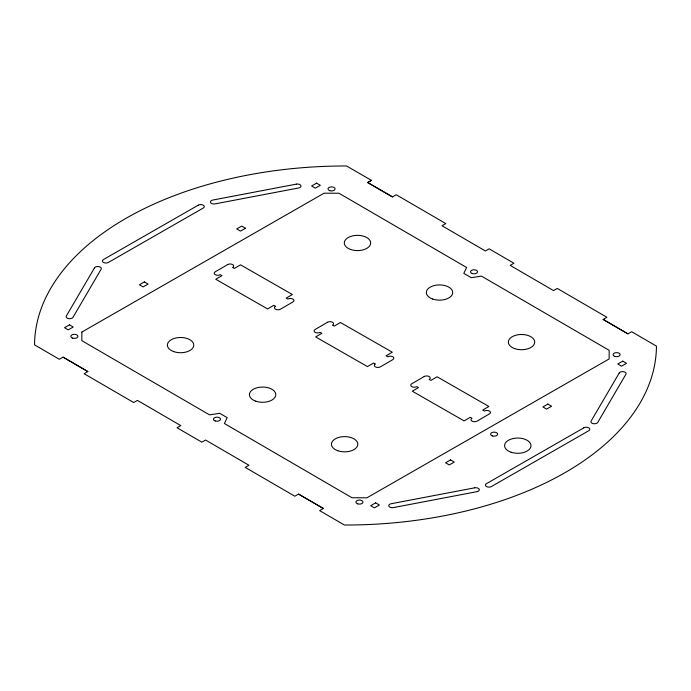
<?xml version="1.0" encoding="UTF-8"?>
<svg xmlns="http://www.w3.org/2000/svg" width="691" height="691" viewBox="0 0 691 691"><rect width="100%" height="100%" fill="white"/><g stroke="black" fill="none" stroke-linecap="round" stroke-linejoin="round"><path stroke-width="1.04" d="M371.413 180.368L367.664 182.51L392.479 196.909L396.228 194.758L445.799 223.59L442.024 225.75L485.402 250.971L489.15 248.829L513.931 263.245L510.191 265.387L553.569 290.609L557.326 288.458L606.897 317.29L603.148 319.441L627.92 333.857L631.66 331.715L656.45 346.122A310.95 179.53 0 0 1 344.42 525.022L319.631 510.614L323.336 508.49L298.521 494.091L294.807 496.216L245.227 467.392L248.941 465.268L205.598 440.029L201.85 442.171L177.069 427.755L180.809 425.613L137.431 400.391L133.691 402.533L84.112 373.71L87.852 371.568L63.08 357.143L59.34 359.285L34.55 344.878A310.95 179.53 0 0 1 346.58 165.978L371.413 180.368L367.629 182.536L392.453 196.926M298.547 494.074L323.371 508.464M603.148 319.432L627.92 333.857M63.08 357.143L87.852 371.568M81.875 332.051L81.823 340.672L209.537 414.868L219.738 413.313L227.175 417.632L224.411 423.514L352.03 497.762L366.956 497.796L609.125 358.949L609.177 350.328L481.463 276.124L471.262 277.687L463.825 273.36L466.589 267.477L338.97 193.238L324.044 193.204L81.875 332.051M94.477 267.909L66.336 316.012A3.515 2.03 0 0 0 68.547 318.586A3.515 2.03 0 0 0 73.004 317.316L101.136 269.205A3.515 2.03 0 0 0 98.934 266.631A3.515 2.03 0 0 0 94.477 267.909M619.24 372.967L591.107 421.078A3.515 2.03 0 0 0 593.319 423.652A3.515 2.03 0 0 0 597.775 422.382L625.908 374.272A3.515 2.03 0 0 0 623.705 371.698A3.515 2.03 0 0 0 619.24 372.967M227.641 264.593L215.255 271.796A3.515 2.03 0 0 0 215.272 274.673A3.515 2.03 0 0 0 220.248 274.664L221.966 275.64L215.765 279.25L267.581 308.937L273.783 305.327L275.493 306.312A3.515 2.03 0 0 0 275.519 309.188A3.515 2.03 0 0 0 280.494 309.179L292.88 301.967A3.515 2.03 0 0 0 292.863 299.091A3.515 2.03 0 0 0 287.888 299.108L286.169 298.123L292.362 294.521L240.546 264.834L234.353 268.436L232.634 267.452A3.515 2.03 0 0 0 232.617 264.575A3.515 2.03 0 0 0 227.641 264.593M327.534 322.265L315.148 329.469A3.515 2.03 0 0 0 315.165 332.345A3.515 2.03 0 0 0 320.14 332.336L321.859 333.321L315.666 336.923L367.482 366.61L373.676 363.008L375.394 363.984A3.515 2.03 0 0 0 375.412 366.861A3.515 2.03 0 0 0 380.387 366.852L392.773 359.64A3.515 2.03 0 0 0 392.756 356.772A3.515 2.03 0 0 0 387.781 356.781L386.062 355.796L392.263 352.194L340.447 322.507L334.245 326.109L332.535 325.124A3.515 2.03 0 0 0 332.509 322.256A3.515 2.03 0 0 0 327.534 322.265M424.17 376.543L411.776 383.755A3.515 2.03 0 0 0 411.801 386.623A3.515 2.03 0 0 0 416.777 386.615L418.487 387.599L412.294 391.201L464.11 420.888L470.303 417.286L472.022 418.271A3.515 2.03 0 0 0 472.039 421.139A3.515 2.03 0 0 0 477.015 421.13L489.409 413.918A3.515 2.03 0 0 0 489.392 411.05A3.515 2.03 0 0 0 484.417 411.059L482.698 410.074L488.891 406.472L437.075 376.785L430.882 380.387L429.163 379.411A3.515 2.03 0 0 0 429.146 376.535A3.515 2.03 0 0 0 424.17 376.543M198.3 205.158L103.443 259.54A3.515 2.03 0 0 0 103.425 262.416A3.515 2.03 0 0 0 108.401 262.425L203.258 208.034A3.515 2.03 0 0 0 203.275 205.167A3.515 2.03 0 0 0 198.3 205.158M69.497 324.839L64.505 327.698L68.219 329.866L73.22 326.998L69.497 324.839M144.367 281.911L139.375 284.77L143.097 286.938L148.09 284.07L144.367 281.911M316.599 183.132L311.606 185.991L315.321 188.159L320.313 185.292L316.599 183.132M245.426 228.229L240.433 231.096L236.719 228.928L241.738 226.087L245.426 228.229M375.662 502.832L370.678 505.691L374.401 507.868L379.394 505.009L375.662 502.832M547.885 404.071L542.893 406.939L546.616 409.098L551.608 406.239L547.885 404.071M622.772 361.134L617.78 364.002L621.503 366.161L626.495 363.302L622.772 361.134M450.549 459.912L445.557 462.78L449.271 464.939L454.263 462.08L450.549 459.912M583.817 427.841L486.464 483.657A3.515 2.03 0 0 0 486.447 486.533A3.515 2.03 0 0 0 491.422 486.542L588.775 430.726A3.515 2.03 0 0 0 588.792 427.85A3.515 2.03 0 0 0 583.817 427.841M296.379 184.126L212.854 200.036A3.515 2.03 0 0 0 210.617 202.601A3.515 2.03 0 0 0 215.056 203.888L298.581 187.987A3.515 2.03 0 0 0 300.818 185.421A3.515 2.03 0 0 0 296.379 184.126M474.691 487.82L391.175 503.73A3.515 2.03 0 0 0 388.938 506.296A3.515 2.03 0 0 0 393.378 507.591L476.902 491.681A3.515 2.03 0 0 0 479.139 489.116A3.515 2.03 0 0 0 474.691 487.82M492.355 435.926A3.515 2.03 0 0 0 497.641 434.173A3.515 2.03 0 0 0 492.372 432.402A3.515 2.03 0 0 0 492.355 435.926M329.762 190.673A3.515 2.03 0 0 0 335.057 188.919A3.515 2.03 0 0 0 329.788 187.149A3.515 2.03 0 0 0 329.762 190.673M337.769 450.748A13.189 7.618 0 0 0 357.808 444.408A13.189 7.618 0 0 0 338.288 437.558A13.189 7.618 0 0 0 337.769 450.748M255.748 401.177A13.189 7.618 0 0 0 275.795 394.846A13.189 7.618 0 0 0 256.266 387.988A13.189 7.618 0 0 0 255.748 401.177M173.726 351.615A13.189 7.618 0 0 0 193.774 345.284A13.189 7.618 0 0 0 174.244 338.426A13.189 7.618 0 0 0 173.726 351.615M514.683 348.61A13.189 7.618 0 0 0 534.722 342.27A13.189 7.618 0 0 0 515.201 335.42A13.189 7.618 0 0 0 514.683 348.61M432.661 299.039A13.189 7.618 0 0 0 452.709 292.708A13.189 7.618 0 0 0 433.179 285.849A13.189 7.618 0 0 0 432.661 299.039M350.639 249.477A13.189 7.618 0 0 0 370.687 243.146A13.189 7.618 0 0 0 351.158 236.287A13.189 7.618 0 0 0 350.639 249.477M215.203 420.949A3.515 2.03 0 0 0 220.489 419.195A3.515 2.03 0 0 0 215.221 417.424A3.515 2.03 0 0 0 215.203 420.949M472.255 273.558A3.515 2.03 0 0 0 477.541 271.813A3.515 2.03 0 0 0 472.281 270.043A3.515 2.03 0 0 0 472.255 273.558M511.15 452.251A13.189 7.618 0 0 0 530.982 445.686A13.189 7.618 0 0 0 511.228 439.053A13.189 7.618 0 0 0 511.15 452.251M72.615 338.106A3.515 2.03 0 0 0 77.902 336.353A3.515 2.03 0 0 0 72.641 334.582A3.515 2.03 0 0 0 72.615 338.106M614.843 356.409A3.515 2.03 0 0 0 620.129 354.656A3.515 2.03 0 0 0 614.869 352.894A3.515 2.03 0 0 0 614.843 356.409M357.696 503.843A3.515 2.03 0 0 0 362.982 502.089A3.515 2.03 0 0 0 357.713 500.327A3.515 2.03 0 0 0 357.696 503.843"/></g></svg>
